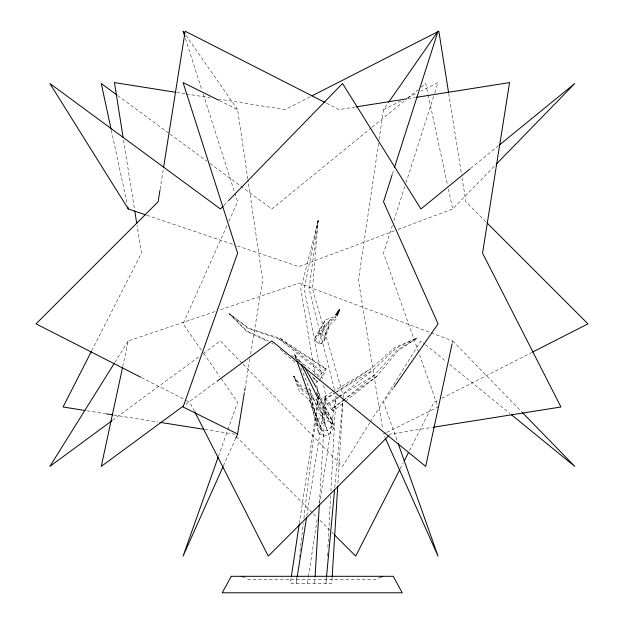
<?xml version="1.0" encoding="UTF-8"?>
<svg xmlns="http://www.w3.org/2000/svg" width="624" height="624" viewBox="0 0 624 624"><rect width="100%" height="100%" fill="white"/><g stroke="black" fill="none" stroke-linecap="round" stroke-linejoin="round"><path stroke-width="0.47" stroke-dasharray="3.12 2.34" d="M316.594 392.878L332.693 420.451L332.553 425.506L327.257 430.786L322.507 430.599L317.515 424.905L317.655 419.851L310.159 396.084M326.243 577.442L325.931 583.268L326.461 577.473M327.397 556.078L327.608 552.193M327.865 547.342L330.642 495.877M330.907 491.026L336.04 395.866L319.597 503.498M314.699 583.268L315.05 577.442M319.472 502.671L325.79 395.866L323.482 384.4M296.26 359.245L294.622 354.611L303.553 365.329M332.124 577.442L331.773 583.268L290.339 583.268L291.205 577.504M337.919 483.257L343.114 398.775M343.169 397.808L343.294 395.866L312.46 288.873L318.201 220.607L300.807 288.873L314.902 373.893M334.792 487.633L342.841 400.694M296.876 577.473L296.182 583.268L297.094 577.504M299.294 557.185L299.528 555.251M299.988 551.39L303.326 523.372M303.904 518.544L318.544 395.866L315.689 378.667M318.131 220.607L309.052 288.873L334.862 391.17M378.55 143.325L358.433 280.153L382.723 429.203M379.119 139.472L383.51 109.598L387.956 103.202M299.309 523.684L318.544 395.866M307.406 583.268L308.287 577.504M308.435 576.545L317.39 517.92M160.111 189.298L163.301 169.182M306.813 515.993L325.79 395.866M244.982 388.814L249.842 359.003M250.63 354.198L262.688 280.153L247.962 179.938M318.037 220.607L304.223 288.873L322.709 380.578M122.749 366.592L128.271 340.93L214.937 311.626M452.275 342.833L452.689 340.93L298.826 283.257L219.547 310.066M333.957 316.945L325.494 319.722L315.167 337.412L315.253 340.556L318.552 343.847L321.508 343.73L324.62 340.189L324.535 337.038L329.917 319.956L336.04 317.054M392.402 173.948L393.884 169.315M392.402 225.334L383.51 253.141L418.571 352.045M393.884 220.693L404.851 186.397M406.037 182.692L434.491 93.709M434.788 92.781L438.048 82.586L420.732 91.159M324.62 340.189L329.659 324.667L335.915 319.27L336.882 316.688M318.552 343.847L325.244 324.433L333.84 319.16L335.689 316.04M218.462 456.292L227.557 430.646M227.885 429.733L237.619 402.254L220.366 377.458M321.508 343.73L329.659 324.667M319.285 380.375L324.293 373.386L326.227 368.854L280.457 338.528L248.734 328.177L229.39 313.849L246.262 331.243L268.187 341.687M226.949 225.646L183.082 323.864L201.443 350.259M228.93 221.224L237.619 201.755L234.952 193.417M223.392 465.863L235.248 439.319M91.673 350.813L141.445 253.141L137.046 225.35M400.195 468.819L403.276 462.766M409.438 450.661L434.109 402.254L438.43 400.054M315.167 337.412L318.279 333.871L325.494 319.722M315.253 340.556L325.244 324.433M114.863 362.396L128.271 340.93M369.876 422.651L342.537 466.401L242.814 363.932M370.391 421.824L420.935 340.93L424.702 344.003M318.279 333.871L321.227 333.754L329.917 319.956M326.227 368.854L325.432 368.768L321.781 373.113L319.207 377.2L316.852 375.476M393.526 387.855L383.51 402.254L397.465 441.636M318.497 433.095L318.357 428.704L323.349 422.354L328.099 420.888L333.395 424.07L333.544 428.462L328.544 434.819L323.801 436.277L318.497 433.095L309.223 395.905M345.415 401.326L376.615 376.483L397.964 350.953L417.401 337.826L395.109 347.428L370.555 369.002L335.096 392.987M342.888 400.585L374.494 375.04L396.965 350.275L417.456 337.896M223.821 205.483L227.893 201.302M398.065 229.445L452.689 208.97L495.425 165.056M389.025 435.38L390.398 434.015L432.557 427.331M317.655 419.851L322.959 414.578L327.701 414.765L332.693 420.451M339.004 396.989L372.676 370.445L396.107 348.106L417.417 337.834M371.374 127.78L271.814 208.97L243.649 188.245M372.122 127.163L404.555 100.721M407.573 98.257L418.135 89.645M421.145 87.188L425.677 83.499L427.924 93.951M470.714 168.371L498.615 145.618M331.906 392.278L323.684 397.231L324.613 400.078L327.116 404.017L331.601 409.711L342.139 401.193M331.601 409.711L333.247 411.021L344.659 401.926M333.247 411.021L332.311 408.166L329.815 404.227L338.231 397.597M112.468 420.358L198.526 357.045M203.221 353.59L220.428 340.93L242.143 363.238M185.757 404.243L216.263 381.794M332.311 408.166L342.599 400.811M343.387 400.249L376.615 376.483M324.613 400.078L334.285 393.533M327.116 404.017L338.754 396.903M339.581 396.388L374.494 375.04M332.732 391.778L370.555 369.002M323.684 397.231L325.322 398.541L334.464 393.112M335.291 392.621L372.676 370.445M310.05 96.821L284.989 109.598L218.868 99.122M441.886 398.291L531.781 352.49M383.51 109.598L401.684 100.597M407.745 97.594L416.403 93.304M386.108 432.728L383.51 434.015L385.086 437.549M386.974 432.299L438.048 406.996L418.891 352.966M381.038 577.052L375.227 579.688L249.265 579.688L244.288 577.434M394.423 230.81L298.826 266.643L236.137 245.443M294.551 354.689L299.247 361.998M294.622 354.611L297.383 360.36M355.306 107.016L339.011 109.598L326.048 102.991M408.002 98.67L415.67 97.453M176.709 92.446L185.336 93.811M186.295 93.967L210.249 97.757M87.001 410.795L105.206 413.673M113.833 415.046L157.911 422.027M204.859 429.46L233.602 434.015L317.296 517.702M307.047 389.072L302.515 387.582L293.709 376.03L299.364 391.318L309.418 399.984L322.507 430.599M307.952 389.368L312.484 390.858M146.71 215.202L235.217 245.131M325.432 368.768L278.936 338.926L248.024 328.364L229.421 313.786L246.979 331.055L268.843 341.039M308.194 392.036L299.177 387.761L293.709 376.03L302.71 391.147L307.577 394.126M271.697 343.364L273.452 344.198M219.437 100.597L237.619 109.598L247.822 178.979M141.492 377.59L185.57 400.054M186.436 400.499L189.891 402.254L194.298 410.904M310.83 396.123L316.508 399.61L332.553 425.506M291.463 355.391L293.787 357.092M294.567 357.653L321.719 377.481M313.708 373.175L316.064 374.899M117.686 95.581L169.322 133.567M170.11 134.144L206.879 161.195M210.007 163.496L242.869 187.676M280.457 338.528L324.293 373.386M278.936 338.926L321.781 373.113M425.459 344.62L446.573 361.842M449.592 364.307L509.933 413.509M280.277 349.463L296.236 363.379M312.92 377.933L317.273 381.732L318.068 381.818L310.222 374.767M321.227 333.754L324.535 337.038M485.753 221.653L465.863 201.755L461.612 174.931M320.042 520.447L331.016 531.422M331.703 532.108L333.754 534.167M452.689 340.93L521.882 412.035M325.322 398.541L329.815 404.227M185.858 35.201L237.619 109.598M203.674 353.457L219.812 376.662M309.527 393.245L322.959 414.578M316.407 387.738L333.395 424.07M317.382 396.989L333.544 428.462M316.532 392.886L317.819 395.413M318.248 396.256L327.701 414.765M300.932 367.864L323.349 422.354M309.855 397.745L323.801 436.277M316.508 399.61L327.257 430.786M317.359 389.399L328.099 420.888M309.418 399.984L317.515 424.905M185.453 38.618L202.051 90.527M203.237 94.232L234.655 192.488M316.945 396.139L328.544 434.819M428.126 94.903L447.572 185.203M448.391 189.01L452.689 208.97M111.29 130.073L127.452 205.163M310.261 391.006L318.357 428.704M448.711 93.483L461.456 173.971M123.536 140.072L134.612 210.023"/><path stroke-width="0.94" d="M315.104 576.475L319.355 504.613M332.186 576.475L337.74 486.166M326.555 576.506L334.612 489.567M291.353 576.545L299.161 524.644M159.962 190.258L158.137 201.755L36.036 323.864L140.626 377.153M163.605 167.263L185.156 31.2L325.182 102.554M297.242 576.545L306.509 517.92M235.646 438.438L237.619 434.015L244.358 392.66M244.67 390.741L244.982 388.814M122.546 367.544L101.26 466.401L183.409 405.967M452.072 343.785L425.677 466.401L271.814 340.93L217.051 381.217M392.106 174.876L383.51 201.755L438.048 323.864L394.079 387.059M394.477 167.458L438.048 31.2L388.518 102.398M218.143 457.205L183.082 556.117L222.994 466.752M337.202 315.822L339.448 309.754L337.171 314.621M91.237 351.679L63.047 406.996L85.082 410.491M399.75 469.677L355.711 556.117L334.441 534.854M404.157 461.035L408.564 452.392M336.157 315.26L339.401 309.793L335.595 314.785M114.348 363.215L49.873 466.401L111.68 420.935M223.142 206.177L220.436 208.97L49.873 83.499L128.271 208.97L145.79 214.89M228.571 200.6L342.537 83.499L420.935 208.97L469.958 168.987M496.103 164.354L574.79 83.499L499.372 145.002M388.339 436.067L268.289 556.117L194.743 411.762M311.782 95.948L438.844 31.2L448.562 92.524M532.646 352.045L587.964 323.864L487.126 223.025M381.038 577.052L382.691 576.303M356.265 106.868L407.043 98.826M416.629 97.305L509.566 82.586L482.555 253.141L560.953 406.996L433.516 427.183M175.757 92.297L114.434 82.586L123.084 137.202M106.166 413.829L112.874 414.89M159.822 422.323L203.9 429.304M241.8 576.303L243.454 577.052M218.572 100.168L183.082 82.586L237.619 253.141L183.082 406.996L237.619 434.015M116.906 95.004L101.26 83.499L111.08 129.121M511.438 414.742L574.79 466.401L522.561 412.729M184.751 33.602L183.082 31.2L184.86 36.761M300.791 364.439L303.358 368.503L316.945 396.139M304.504 366.99L315.931 386.911M385.484 438.438L438.048 556.117L398.12 443.469M296.946 361.062L309.223 395.905M127.865 207.067L128.271 208.97M134.768 210.982L136.742 223.439M231.262 576.303L222.238 592.8L402.254 592.8L393.229 576.303L231.262 576.303"/></g></svg>
